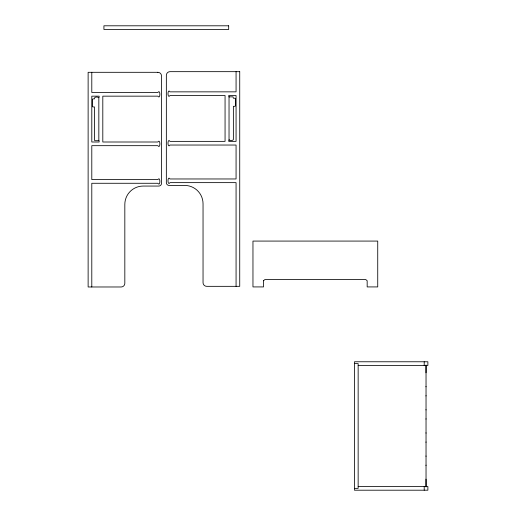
<?xml version="1.0" encoding="UTF-8"?>
<svg xmlns="http://www.w3.org/2000/svg" width="516" height="516" viewBox="0 0 516 516"><rect width="100%" height="100%" fill="white"/><g stroke="black" fill="none" stroke-linecap="round" stroke-linejoin="round"><path stroke-width="0.77" d="M426.035 365.076L426.029 372.475A1.832 1.832 0 0 1 425.971 372.791M229.42 96.847L229.033 97.408L229.033 139.546C229.368 140.829 233.039 140.829 233.374 139.546L233.374 106.315L235.006 106.29L235.502 105.793L235.522 98.872L235.006 98.253L233.374 98.227L233.032 96.86L228.73 96.84L228.73 95.518L236.07 95.518L236.07 141.365L228.73 141.365L228.73 140.042L229.42 140.036M98.446 140.681L98.833 140.191L98.833 98.046C98.575 96.556 93.609 96.576 94.493 98.866L92.861 98.891L92.364 99.388L92.338 106.315L92.861 106.935L94.493 106.96L94.493 140.191L94.912 140.687L99.136 140.687L99.136 142.003L91.796 142.003L91.796 96.157L99.136 96.157L99.136 97.485L98.446 97.492M354.479 363.599L358.149 363.599L358.149 488.368L354.479 488.368M358.149 365.438L427.874 365.438L427.874 361.768L354.479 361.768L354.479 490.2L427.874 490.2L427.874 486.53L358.149 486.53M426.035 486.878L426.029 479.461A1.832 1.832 0 0 0 425.971 479.145M426.035 365.212L426.035 486.756M424.204 361.768L424.204 365.438M424.204 486.53L424.204 490.2M236.07 71.666L236.07 91.848L170.016 91.848C167.339 87.881 167.307 99.485 170.016 95.518L225.06 95.518L225.06 141.365L170.016 141.365C167.307 137.391 167.319 149.001 170.016 145.035L236.07 145.035L236.07 178.968L170.016 178.968C167.332 175.001 167.307 186.605 170.016 182.638L236.07 182.638L236.07 286.335M91.796 72.305L91.796 92.493L157.851 92.493C160.547 88.52 160.547 100.13 157.851 96.157L102.807 96.157L102.807 142.003L157.851 142.003C160.547 138.036 160.56 149.646 157.851 145.673L91.796 145.673L91.796 179.607L157.851 179.607C160.553 175.64 160.553 187.244 157.851 183.277L91.796 183.277L91.796 286.98M425.971 386.49A1.832 1.832 0 0 1 426.029 386.807M426.029 395.637A1.832 1.832 0 0 1 425.971 395.953M425.971 409.652A1.832 1.832 0 0 1 426.029 409.968M426.029 418.805A1.832 1.832 0 0 1 425.971 419.121M425.971 432.821A1.832 1.832 0 0 1 426.029 433.137M426.029 441.967A1.832 1.832 0 0 1 425.971 442.283M425.971 455.983A1.832 1.832 0 0 1 426.029 456.299M426.029 465.129A1.832 1.832 0 0 1 425.971 465.445M263.528 280.717L263.515 286.922L252.963 286.922L252.963 241.075L377.731 241.075L377.731 286.922L367.179 286.922L367.16 280.717L365.805 279.582L264.882 279.582L263.528 280.717M228.685 25.8L103.922 25.8L103.922 29.47L228.685 29.47L228.685 25.8M239.734 71.666L170.016 71.666A3.67 3.67 0 0 0 166.345 75.336L166.345 182.67A2.754 2.754 0 0 0 169.1 185.425L184.696 185.425A18.35 18.35 0 0 1 203.04 203.768L203.04 282.665A3.67 3.67 0 0 0 206.71 286.335L239.734 286.335L239.734 71.666M157.851 72.305L88.126 72.305L88.126 286.98L121.157 286.98A3.67 3.67 0 0 0 124.827 283.31L124.827 204.413A18.35 18.35 0 0 1 143.171 186.063L158.767 186.063A2.754 2.754 0 0 0 161.521 183.309L161.521 75.975A3.67 3.67 0 0 0 157.851 72.305"/></g></svg>
